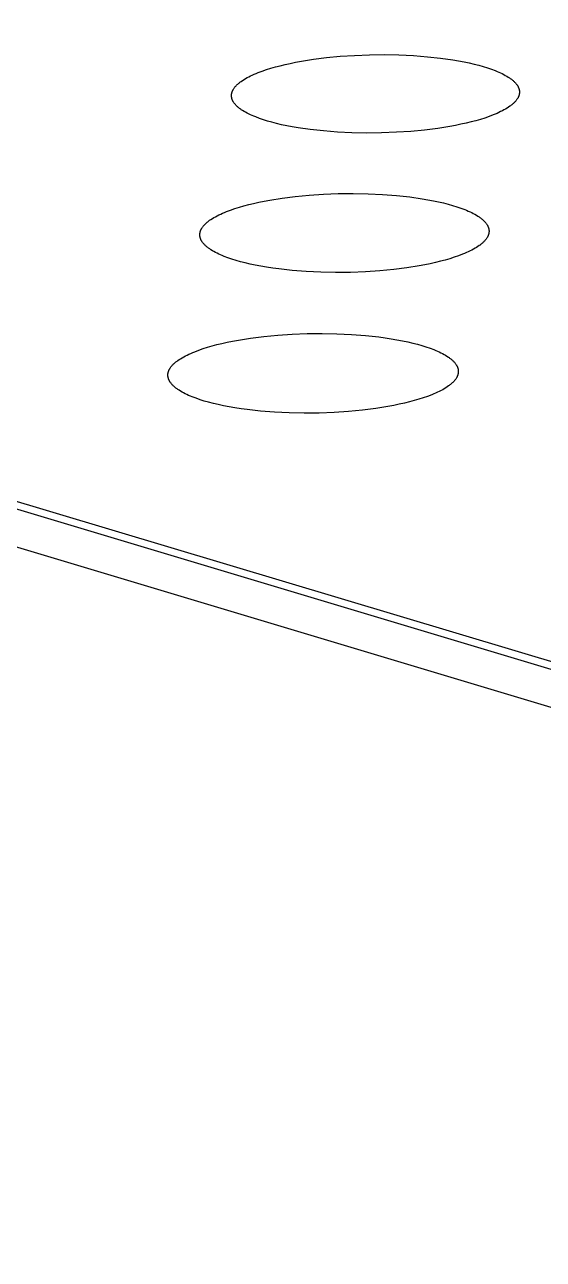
# Model space of a CAD drawing. Header units: millimetres. Extents: x -987 to 2591, y -102 to 2398.
# Drawn here: x -61.54 to -50.74, y 708.57 to 734.27 of the extents above; entities that cross this region are included whole.
import ezdxf

# ---------------------------------------------------------------- set-up
doc = ezdxf.new("R2010")
doc.units = ezdxf.units.MM
doc.header["$MEASUREMENT"] = 0
doc.layers.add('Utwórz2D linie widoczne', color=7, linetype='Continuous', true_color=0x000000)

msp = doc.modelspace()

# ---------------------------------------------------------------- linework, layer by layer
at = {"layer": 'Utwórz2D linie widoczne'}
for p, q in [((-191.254, 762.258), (-11.206, 708.249)), ((-188.303, 762.12), (-11.561, 709.164)), ((-11.03, 709.166), (-188.25, 762.254)), ((-56.012, 733.467), (-55.899, 733.49)), ((-55.899, 733.49), (-55.78, 733.512)), ((-55.78, 733.512), (-55.528, 733.552)), ((-55.528, 733.552), (-55.257, 733.586)), ((-55.257, 733.586), (-54.97, 733.613)), ((-54.97, 733.613), (-54.671, 733.633)), ((-54.671, 733.633), (-54.365, 733.645)), ((-54.365, 733.645), (-54.055, 733.648)), ((-54.055, 733.648), (-53.748, 733.642)), ((-53.748, 733.642), (-53.447, 733.628)), ((-53.447, 733.628), (-53.157, 733.605)), ((-53.157, 733.605), (-52.883, 733.576)), ((-52.883, 733.576), (-52.628, 733.539)), ((-52.628, 733.539), (-52.508, 733.519)), ((-52.508, 733.519), (-52.394, 733.497)), ((-52.394, 733.497), (-52.285, 733.474)), ((-56.801, 733.222), (-56.763, 733.24)), ((-56.763, 733.24), (-56.723, 733.257)), ((-56.723, 733.257), (-56.682, 733.273)), ((-56.682, 733.273), (-56.597, 733.305)), ((-56.597, 733.305), (-56.508, 733.336)), ((-56.508, 733.336), (-56.415, 733.365)), ((-56.415, 733.365), (-56.32, 733.392)), ((-56.32, 733.392), (-56.222, 733.418)), ((-56.222, 733.418), (-56.12, 733.443)), ((-56.12, 733.443), (-56.012, 733.467)), ((-52.285, 733.474), (-52.183, 733.45)), ((-52.183, 733.45), (-52.086, 733.426)), ((-52.086, 733.426), (-51.995, 733.4)), ((-51.995, 733.4), (-51.909, 733.374)), ((-51.909, 733.374), (-51.825, 733.345)), ((-51.825, 733.345), (-51.746, 733.316)), ((-51.746, 733.316), (-51.708, 733.3)), ((-51.708, 733.3), (-51.671, 733.284)), ((-51.671, 733.284), (-51.635, 733.268)), ((-51.635, 733.268), (-51.6, 733.252)), ((-51.6, 733.252), (-51.567, 733.235)), ((-51.567, 733.235), (-51.535, 733.217)), ((-57.172, 732.961), (-57.164, 732.972)), ((-57.164, 732.972), (-57.155, 732.982)), ((-57.155, 732.982), (-57.146, 732.992)), ((-57.146, 732.992), (-57.137, 733.002)), ((-57.137, 733.002), (-57.127, 733.013)), ((-57.127, 733.013), (-57.116, 733.023)), ((-57.116, 733.023), (-57.105, 733.033)), ((-57.105, 733.033), (-57.094, 733.043)), ((-57.094, 733.043), (-57.082, 733.053)), ((-57.082, 733.053), (-57.07, 733.063)), ((-57.07, 733.063), (-57.058, 733.073)), ((-57.058, 733.073), (-57.044, 733.083)), ((-57.044, 733.083), (-57.031, 733.092)), ((-57.031, 733.092), (-57.003, 733.112)), ((-57.003, 733.112), (-56.973, 733.131)), ((-56.973, 733.131), (-56.942, 733.15)), ((-56.942, 733.15), (-56.909, 733.169)), ((-56.909, 733.169), (-56.874, 733.187)), ((-56.874, 733.187), (-56.838, 733.205)), ((-56.838, 733.205), (-56.801, 733.222)), ((-51.535, 733.217), (-51.504, 733.2)), ((-51.504, 733.2), (-51.475, 733.182)), ((-51.475, 733.182), (-51.447, 733.164)), ((-51.447, 733.164), (-51.434, 733.154)), ((-51.434, 733.154), (-51.421, 733.145)), ((-51.421, 733.145), (-51.408, 733.136)), ((-51.408, 733.136), (-51.396, 733.126)), ((-51.396, 733.126), (-51.384, 733.117)), ((-51.384, 733.117), (-51.373, 733.107)), ((-51.373, 733.107), (-51.362, 733.097)), ((-51.362, 733.097), (-51.352, 733.088)), ((-51.352, 733.088), (-51.342, 733.078)), ((-51.342, 733.078), (-51.332, 733.068)), ((-51.332, 733.068), (-51.323, 733.058)), ((-51.323, 733.058), (-51.315, 733.048)), ((-51.315, 733.048), (-51.306, 733.038)), ((-51.306, 733.038), (-51.299, 733.028)), ((-51.299, 733.028), (-51.291, 733.018)), ((-51.291, 733.018), (-51.285, 733.008)), ((-51.285, 733.008), (-51.281, 733.003)), ((-51.281, 733.003), (-51.278, 732.998)), ((-51.278, 732.998), (-51.275, 732.993)), ((-51.275, 732.993), (-51.273, 732.988)), ((-51.273, 732.988), (-51.27, 732.982)), ((-51.27, 732.982), (-51.267, 732.977)), ((-51.267, 732.977), (-51.265, 732.972)), ((-51.265, 732.972), (-51.262, 732.967)), ((-51.262, 732.967), (-51.26, 732.962)), ((-57.234, 732.809), (-57.233, 732.814)), ((-57.234, 732.804), (-57.234, 732.809)), ((-57.234, 732.798), (-57.234, 732.804)), ((-57.234, 732.793), (-57.234, 732.798)), ((-57.234, 732.788), (-57.234, 732.793)), ((-57.234, 732.782), (-57.234, 732.788)), ((-57.233, 732.777), (-57.234, 732.782)), ((-57.233, 732.819), (-57.232, 732.825)), ((-57.233, 732.814), (-57.233, 732.819)), ((-57.233, 732.772), (-57.233, 732.777)), ((-57.232, 732.767), (-57.233, 732.772)), ((-57.232, 732.825), (-57.231, 732.83)), ((-57.231, 732.761), (-57.232, 732.767)), ((-57.231, 732.83), (-57.23, 732.835)), ((-57.23, 732.756), (-57.231, 732.761)), ((-57.23, 732.835), (-57.229, 732.84)), ((-57.23, 732.751), (-57.23, 732.756)), ((-57.228, 732.746), (-57.23, 732.751)), ((-57.229, 732.84), (-57.228, 732.846)), ((-57.228, 732.846), (-57.227, 732.851)), ((-57.227, 732.741), (-57.228, 732.746)), ((-57.227, 732.851), (-57.226, 732.856)), ((-57.226, 732.735), (-57.227, 732.741)), ((-57.226, 732.856), (-57.224, 732.862)), ((-57.224, 732.73), (-57.226, 732.735)), ((-57.224, 732.862), (-57.222, 732.867)), ((-57.223, 732.725), (-57.224, 732.73)), ((-57.221, 732.72), (-57.223, 732.725)), ((-57.222, 732.867), (-57.221, 732.872)), ((-57.221, 732.872), (-57.219, 732.877)), ((-57.219, 732.714), (-57.221, 732.72)), ((-57.219, 732.877), (-57.217, 732.883)), ((-57.217, 732.709), (-57.219, 732.714)), ((-57.217, 732.883), (-57.215, 732.888)), ((-57.215, 732.704), (-57.217, 732.709)), ((-57.215, 732.888), (-57.212, 732.893)), ((-57.212, 732.893), (-57.21, 732.898)), ((-57.21, 732.898), (-57.207, 732.904)), ((-57.207, 732.904), (-57.205, 732.909)), ((-57.205, 732.909), (-57.202, 732.914)), ((-57.202, 732.914), (-57.199, 732.919)), ((-57.199, 732.919), (-57.196, 732.925)), ((-57.196, 732.925), (-57.193, 732.93)), ((-57.193, 732.93), (-57.186, 732.94)), ((-57.186, 732.94), (-57.179, 732.951)), ((-57.179, 732.951), (-57.172, 732.961)), ((-51.294, 732.715), (-51.301, 732.705)), ((-51.287, 732.726), (-51.294, 732.715)), ((-51.28, 732.736), (-51.287, 732.726)), ((-51.277, 732.741), (-51.28, 732.736)), ((-51.274, 732.746), (-51.277, 732.741)), ((-51.271, 732.752), (-51.274, 732.746)), ((-51.268, 732.757), (-51.271, 732.752)), ((-51.266, 732.762), (-51.268, 732.757)), ((-51.263, 732.767), (-51.266, 732.762)), ((-51.261, 732.773), (-51.263, 732.767)), ((-51.259, 732.778), (-51.261, 732.773)), ((-51.26, 732.962), (-51.258, 732.957)), ((-51.257, 732.783), (-51.259, 732.778)), ((-51.258, 732.957), (-51.256, 732.951)), ((-51.255, 732.789), (-51.257, 732.783)), ((-51.256, 732.951), (-51.254, 732.946)), ((-51.253, 732.794), (-51.255, 732.789)), ((-51.254, 732.946), (-51.252, 732.941)), ((-51.251, 732.799), (-51.253, 732.794)), ((-51.252, 732.941), (-51.251, 732.936)), ((-51.251, 732.936), (-51.249, 732.931)), ((-51.25, 732.804), (-51.251, 732.799)), ((-51.248, 732.81), (-51.25, 732.804)), ((-51.249, 732.931), (-51.248, 732.925)), ((-51.248, 732.925), (-51.246, 732.92)), ((-51.247, 732.815), (-51.248, 732.81)), ((-51.246, 732.82), (-51.247, 732.815)), ((-51.246, 732.92), (-51.245, 732.915)), ((-51.245, 732.825), (-51.246, 732.82)), ((-51.245, 732.915), (-51.244, 732.91)), ((-51.244, 732.831), (-51.245, 732.825)), ((-51.244, 732.91), (-51.243, 732.904)), ((-51.243, 732.836), (-51.244, 732.831)), ((-51.243, 732.904), (-51.242, 732.899)), ((-51.242, 732.841), (-51.243, 732.836)), ((-51.242, 732.899), (-51.242, 732.894)), ((-51.242, 732.894), (-51.241, 732.889)), ((-51.241, 732.847), (-51.242, 732.841)), ((-51.241, 732.889), (-51.241, 732.883)), ((-51.241, 732.883), (-51.241, 732.878)), ((-51.241, 732.878), (-51.24, 732.873)), ((-51.24, 732.862), (-51.241, 732.857)), ((-51.241, 732.857), (-51.241, 732.852)), ((-51.241, 732.852), (-51.241, 732.847)), ((-51.24, 732.873), (-51.24, 732.868)), ((-51.24, 732.868), (-51.24, 732.862)), ((-57.213, 732.699), (-57.215, 732.704)), ((-57.21, 732.694), (-57.213, 732.699)), ((-57.208, 732.689), (-57.21, 732.694)), ((-57.205, 732.683), (-57.208, 732.689)), ((-57.203, 732.678), (-57.205, 732.683)), ((-57.2, 732.673), (-57.203, 732.678)), ((-57.197, 732.668), (-57.2, 732.673)), ((-57.194, 732.663), (-57.197, 732.668)), ((-57.191, 732.658), (-57.194, 732.663)), ((-57.184, 732.648), (-57.191, 732.658)), ((-57.177, 732.638), (-57.184, 732.648)), ((-57.169, 732.628), (-57.177, 732.638)), ((-57.161, 732.618), (-57.169, 732.628)), ((-57.153, 732.608), (-57.161, 732.618)), ((-57.144, 732.598), (-57.153, 732.608)), ((-57.134, 732.588), (-57.144, 732.598)), ((-57.124, 732.578), (-57.134, 732.588)), ((-57.114, 732.568), (-57.124, 732.578)), ((-57.103, 732.559), (-57.114, 732.568)), ((-57.092, 732.549), (-57.103, 732.559)), ((-57.08, 732.539), (-57.092, 732.549)), ((-57.068, 732.53), (-57.08, 732.539)), ((-57.056, 732.521), (-57.068, 732.53)), ((-57.043, 732.511), (-57.056, 732.521)), ((-57.03, 732.502), (-57.043, 732.511)), ((-57.002, 732.484), (-57.03, 732.502)), ((-56.973, 732.466), (-57.002, 732.484)), ((-56.942, 732.448), (-56.973, 732.466)), ((-51.633, 732.461), (-51.67, 732.443)), ((-51.597, 732.479), (-51.633, 732.461)), ((-51.563, 732.497), (-51.597, 732.479)), ((-51.53, 732.516), (-51.563, 732.497)), ((-51.499, 732.535), (-51.53, 732.516)), ((-51.469, 732.554), (-51.499, 732.535)), ((-51.441, 732.573), (-51.469, 732.554)), ((-51.427, 732.583), (-51.441, 732.573)), ((-51.414, 732.593), (-51.427, 732.583)), ((-51.402, 732.603), (-51.414, 732.593)), ((-51.39, 732.613), (-51.402, 732.603)), ((-51.378, 732.623), (-51.39, 732.613)), ((-51.367, 732.633), (-51.378, 732.623)), ((-51.356, 732.643), (-51.367, 732.633)), ((-51.346, 732.653), (-51.356, 732.643)), ((-51.336, 732.663), (-51.346, 732.653)), ((-51.326, 732.674), (-51.336, 732.663)), ((-51.318, 732.684), (-51.326, 732.674)), ((-51.309, 732.694), (-51.318, 732.684)), ((-51.301, 732.705), (-51.309, 732.694)), ((-56.91, 732.431), (-56.942, 732.448)), ((-56.877, 732.414), (-56.91, 732.431)), ((-56.842, 732.397), (-56.877, 732.414)), ((-56.807, 732.381), (-56.842, 732.397)), ((-56.77, 732.365), (-56.807, 732.381)), ((-56.731, 732.35), (-56.77, 732.365)), ((-56.652, 732.32), (-56.731, 732.35)), ((-56.569, 732.292), (-56.652, 732.32)), ((-56.483, 732.265), (-56.569, 732.292)), ((-56.392, 732.239), (-56.483, 732.265)), ((-56.295, 732.214), (-56.392, 732.239)), ((-56.192, 732.19), (-56.295, 732.214)), ((-52.459, 732.198), (-52.572, 732.175)), ((-52.351, 732.222), (-52.459, 732.198)), ((-52.249, 732.247), (-52.351, 732.222)), ((-52.151, 732.273), (-52.249, 732.247)), ((-52.055, 732.3), (-52.151, 732.273)), ((-51.963, 732.329), (-52.055, 732.3)), ((-51.874, 732.36), (-51.963, 732.329)), ((-51.789, 732.392), (-51.874, 732.36)), ((-51.748, 732.409), (-51.789, 732.392)), ((-51.708, 732.426), (-51.748, 732.409)), ((-51.67, 732.443), (-51.708, 732.426)), ((-56.084, 732.167), (-56.192, 732.19)), ((-55.969, 732.146), (-56.084, 732.167)), ((-55.849, 732.125), (-55.969, 732.146)), ((-55.594, 732.089), (-55.849, 732.125)), ((-55.319, 732.059), (-55.594, 732.089)), ((-55.029, 732.036), (-55.319, 732.059)), ((-54.728, 732.022), (-55.029, 732.036)), ((-54.419, 732.016), (-54.728, 732.022)), ((-54.109, 732.019), (-54.419, 732.016)), ((-53.802, 732.031), (-54.109, 732.019)), ((-53.502, 732.051), (-53.802, 732.031)), ((-53.215, 732.078), (-53.502, 732.051)), ((-52.943, 732.113), (-53.215, 732.078)), ((-52.69, 732.153), (-52.943, 732.113)), ((-52.572, 732.175), (-52.69, 732.153)), ((-56.433, 730.621), (-56.179, 730.662)), ((-56.179, 730.662), (-55.907, 730.696)), ((-55.907, 730.696), (-55.619, 730.724)), ((-55.619, 730.724), (-55.319, 730.744)), ((-55.319, 730.744), (-55.011, 730.755)), ((-55.011, 730.755), (-54.7, 730.759)), ((-54.7, 730.759), (-54.391, 730.753)), ((-54.391, 730.753), (-54.089, 730.738)), ((-54.089, 730.738), (-53.798, 730.716)), ((-53.798, 730.716), (-53.523, 730.686)), ((-53.523, 730.686), (-53.267, 730.649)), ((-57.338, 730.381), (-57.253, 730.413)), ((-57.253, 730.413), (-57.163, 730.444)), ((-57.163, 730.444), (-57.07, 730.473)), ((-57.07, 730.473), (-56.974, 730.501)), ((-56.974, 730.501), (-56.876, 730.527)), ((-56.876, 730.527), (-56.773, 730.552)), ((-56.773, 730.552), (-56.665, 730.576)), ((-56.665, 730.576), (-56.552, 730.599)), ((-56.552, 730.599), (-56.433, 730.621)), ((-53.267, 730.649), (-53.146, 730.629)), ((-53.146, 730.629), (-53.032, 730.607)), ((-53.032, 730.607), (-52.923, 730.584)), ((-52.923, 730.584), (-52.82, 730.56)), ((-52.82, 730.56), (-52.722, 730.535)), ((-52.722, 730.535), (-52.631, 730.509)), ((-52.631, 730.509), (-52.545, 730.482)), ((-52.545, 730.482), (-52.461, 730.454)), ((-52.461, 730.454), (-52.381, 730.424)), ((-52.381, 730.424), (-52.343, 730.408)), ((-52.343, 730.408), (-52.306, 730.392)), ((-57.775, 730.128), (-57.764, 730.138)), ((-57.764, 730.138), (-57.752, 730.149)), ((-57.752, 730.149), (-57.741, 730.159)), ((-57.741, 730.159), (-57.728, 730.169)), ((-57.728, 730.169), (-57.716, 730.179)), ((-57.716, 730.179), (-57.703, 730.189)), ((-57.703, 730.189), (-57.689, 730.199)), ((-57.689, 730.199), (-57.661, 730.218)), ((-57.661, 730.218), (-57.631, 730.238)), ((-57.631, 730.238), (-57.599, 730.257)), ((-57.599, 730.257), (-57.566, 730.275)), ((-57.566, 730.275), (-57.531, 730.294)), ((-57.531, 730.294), (-57.495, 730.312)), ((-57.495, 730.312), (-57.458, 730.33)), ((-57.458, 730.33), (-57.419, 730.347)), ((-57.419, 730.347), (-57.379, 730.364)), ((-57.379, 730.364), (-57.338, 730.381)), ((-52.306, 730.392), (-52.27, 730.376)), ((-52.27, 730.376), (-52.235, 730.359)), ((-52.235, 730.359), (-52.201, 730.342)), ((-52.201, 730.342), (-52.169, 730.325)), ((-52.169, 730.325), (-52.138, 730.307)), ((-52.138, 730.307), (-52.109, 730.289)), ((-52.109, 730.289), (-52.081, 730.27)), ((-52.081, 730.27), (-52.068, 730.261)), ((-52.068, 730.261), (-52.055, 730.252)), ((-52.055, 730.252), (-52.042, 730.242)), ((-52.042, 730.242), (-52.03, 730.233)), ((-52.03, 730.233), (-52.018, 730.223)), ((-52.018, 730.223), (-52.007, 730.213)), ((-52.007, 730.213), (-51.996, 730.204)), ((-51.996, 730.204), (-51.986, 730.194)), ((-51.986, 730.194), (-51.976, 730.184)), ((-51.976, 730.184), (-51.966, 730.174)), ((-51.966, 730.174), (-51.957, 730.164)), ((-51.957, 730.164), (-51.948, 730.154)), ((-51.948, 730.154), (-51.94, 730.144)), ((-51.94, 730.144), (-51.932, 730.134)), ((-57.893, 729.913), (-57.892, 729.918)), ((-57.893, 729.907), (-57.893, 729.913)), ((-57.893, 729.902), (-57.893, 729.907)), ((-57.893, 729.897), (-57.893, 729.902)), ((-57.893, 729.891), (-57.893, 729.897)), ((-57.893, 729.886), (-57.893, 729.891)), ((-57.892, 729.881), (-57.893, 729.886)), ((-57.892, 729.923), (-57.891, 729.928)), ((-57.892, 729.918), (-57.892, 729.923)), ((-57.891, 729.928), (-57.89, 729.934)), ((-57.89, 729.934), (-57.889, 729.939)), ((-57.889, 729.939), (-57.888, 729.944)), ((-57.888, 729.944), (-57.887, 729.95)), ((-57.887, 729.95), (-57.886, 729.955)), ((-57.886, 729.955), (-57.885, 729.96)), ((-57.885, 729.96), (-57.883, 729.966)), ((-57.883, 729.966), (-57.881, 729.971)), ((-57.881, 729.971), (-57.88, 729.976)), ((-57.88, 729.976), (-57.878, 729.982)), ((-57.878, 729.982), (-57.876, 729.987)), ((-57.876, 729.987), (-57.874, 729.992)), ((-57.874, 729.992), (-57.871, 729.998)), ((-57.871, 729.998), (-57.869, 730.003)), ((-57.869, 730.003), (-57.866, 730.008)), ((-57.866, 730.008), (-57.864, 730.014)), ((-57.864, 730.014), (-57.861, 730.019)), ((-57.861, 730.019), (-57.858, 730.024)), ((-57.858, 730.024), (-57.855, 730.029)), ((-57.855, 730.029), (-57.852, 730.035)), ((-57.852, 730.035), (-57.845, 730.045)), ((-57.845, 730.045), (-57.838, 730.056)), ((-57.838, 730.056), (-57.83, 730.066)), ((-57.83, 730.066), (-57.822, 730.077)), ((-57.822, 730.077), (-57.814, 730.087)), ((-57.814, 730.087), (-57.805, 730.097)), ((-57.805, 730.097), (-57.795, 730.108)), ((-57.795, 730.108), (-57.785, 730.118)), ((-57.785, 730.118), (-57.775, 730.128)), ((-51.932, 730.134), (-51.925, 730.124)), ((-51.925, 730.124), (-51.918, 730.113)), ((-51.918, 730.113), (-51.915, 730.108)), ((-51.915, 730.108), (-51.912, 730.103)), ((-51.912, 730.103), (-51.909, 730.098)), ((-51.909, 730.098), (-51.906, 730.093)), ((-51.906, 730.093), (-51.903, 730.088)), ((-51.903, 730.088), (-51.901, 730.082)), ((-51.901, 730.082), (-51.898, 730.077)), ((-51.898, 730.077), (-51.896, 730.072)), ((-51.896, 730.072), (-51.894, 730.067)), ((-51.894, 730.067), (-51.891, 730.062)), ((-51.891, 729.887), (-51.893, 729.881)), ((-51.891, 730.062), (-51.889, 730.056)), ((-51.889, 729.892), (-51.891, 729.887)), ((-51.889, 730.056), (-51.888, 730.051)), ((-51.887, 729.897), (-51.889, 729.892)), ((-51.888, 730.051), (-51.886, 730.046)), ((-51.885, 729.903), (-51.887, 729.897)), ((-51.886, 730.046), (-51.884, 730.041)), ((-51.883, 729.908), (-51.885, 729.903)), ((-51.884, 730.041), (-51.883, 730.035)), ((-51.883, 730.035), (-51.881, 730.03)), ((-51.882, 729.913), (-51.883, 729.908)), ((-51.881, 729.919), (-51.882, 729.913)), ((-51.881, 730.03), (-51.88, 730.025)), ((-51.879, 729.924), (-51.881, 729.919)), ((-51.88, 730.025), (-51.879, 730.02)), ((-51.879, 730.02), (-51.878, 730.014)), ((-51.878, 729.929), (-51.879, 729.924)), ((-51.878, 730.014), (-51.877, 730.009)), ((-51.877, 729.935), (-51.878, 729.929)), ((-51.877, 730.009), (-51.876, 730.004)), ((-51.876, 729.94), (-51.877, 729.935)), ((-51.876, 730.004), (-51.875, 729.998)), ((-51.875, 729.951), (-51.876, 729.945)), ((-51.876, 729.945), (-51.876, 729.94)), ((-51.875, 729.998), (-51.875, 729.993)), ((-51.875, 729.993), (-51.874, 729.988)), ((-51.874, 729.961), (-51.875, 729.956)), ((-51.875, 729.956), (-51.875, 729.951)), ((-51.874, 729.988), (-51.874, 729.982)), ((-51.874, 729.982), (-51.874, 729.977)), ((-51.874, 729.977), (-51.874, 729.972)), ((-51.874, 729.972), (-51.874, 729.967)), ((-51.874, 729.967), (-51.874, 729.961)), ((-57.892, 729.875), (-57.892, 729.881)), ((-57.891, 729.87), (-57.892, 729.875)), ((-57.891, 729.865), (-57.891, 729.87)), ((-57.89, 729.859), (-57.891, 729.865)), ((-57.889, 729.854), (-57.89, 729.859)), ((-57.888, 729.849), (-57.889, 729.854)), ((-57.886, 729.844), (-57.888, 729.849)), ((-57.885, 729.838), (-57.886, 729.844)), ((-57.883, 729.833), (-57.885, 729.838)), ((-57.882, 729.828), (-57.883, 729.833)), ((-57.88, 729.823), (-57.882, 729.828)), ((-57.878, 729.817), (-57.88, 729.823)), ((-57.876, 729.812), (-57.878, 729.817)), ((-57.874, 729.807), (-57.876, 729.812)), ((-57.872, 729.802), (-57.874, 729.807)), ((-57.87, 729.796), (-57.872, 729.802)), ((-57.867, 729.791), (-57.87, 729.796)), ((-57.865, 729.786), (-57.867, 729.791)), ((-57.862, 729.781), (-57.865, 729.786)), ((-57.859, 729.776), (-57.862, 729.781)), ((-57.856, 729.771), (-57.859, 729.776)), ((-57.853, 729.765), (-57.856, 729.771)), ((-57.85, 729.76), (-57.853, 729.765)), ((-57.843, 729.75), (-57.85, 729.76)), ((-57.836, 729.74), (-57.843, 729.75)), ((-57.828, 729.73), (-57.836, 729.74)), ((-57.82, 729.72), (-57.828, 729.73)), ((-57.812, 729.71), (-57.82, 729.72)), ((-57.802, 729.7), (-57.812, 729.71)), ((-57.793, 729.69), (-57.802, 729.7)), ((-57.783, 729.68), (-57.793, 729.69)), ((-57.773, 729.67), (-57.783, 729.68)), ((-57.762, 729.66), (-57.773, 729.67)), ((-57.751, 729.651), (-57.762, 729.66)), ((-57.739, 729.641), (-57.751, 729.651)), ((-57.727, 729.631), (-57.739, 729.641)), ((-57.714, 729.622), (-57.727, 729.631)), ((-52.134, 729.636), (-52.165, 729.617)), ((-52.104, 729.655), (-52.134, 729.636)), ((-52.076, 729.675), (-52.104, 729.655)), ((-52.062, 729.685), (-52.076, 729.675)), ((-52.049, 729.695), (-52.062, 729.685)), ((-52.036, 729.705), (-52.049, 729.695)), ((-52.024, 729.715), (-52.036, 729.705)), ((-52.012, 729.725), (-52.024, 729.715)), ((-52.001, 729.735), (-52.012, 729.725)), ((-51.99, 729.745), (-52.001, 729.735)), ((-51.98, 729.756), (-51.99, 729.745)), ((-51.97, 729.766), (-51.98, 729.756)), ((-51.961, 729.776), (-51.97, 729.766)), ((-51.952, 729.787), (-51.961, 729.776)), ((-51.943, 729.797), (-51.952, 729.787)), ((-51.935, 729.808), (-51.943, 729.797)), ((-51.928, 729.818), (-51.935, 729.808)), ((-51.921, 729.829), (-51.928, 729.818)), ((-51.914, 729.839), (-51.921, 729.829)), ((-51.911, 729.844), (-51.914, 729.839)), ((-51.908, 729.85), (-51.911, 729.844)), ((-51.905, 729.855), (-51.908, 729.85)), ((-51.902, 729.86), (-51.905, 729.855)), ((-51.9, 729.865), (-51.902, 729.86)), ((-51.897, 729.871), (-51.9, 729.865)), ((-51.895, 729.876), (-51.897, 729.871)), ((-51.893, 729.881), (-51.895, 729.876)), ((-57.702, 729.612), (-57.714, 729.622)), ((-57.688, 729.603), (-57.702, 729.612)), ((-57.661, 729.585), (-57.688, 729.603)), ((-57.631, 729.567), (-57.661, 729.585)), ((-57.601, 729.549), (-57.631, 729.567)), ((-57.568, 729.531), (-57.601, 729.549)), ((-57.535, 729.514), (-57.568, 729.531)), ((-57.5, 729.497), (-57.535, 729.514)), ((-57.464, 729.481), (-57.5, 729.497)), ((-57.427, 729.465), (-57.464, 729.481)), ((-57.389, 729.449), (-57.427, 729.465)), ((-57.309, 729.419), (-57.389, 729.449)), ((-57.226, 729.391), (-57.309, 729.419)), ((-57.139, 729.364), (-57.226, 729.391)), ((-52.789, 729.372), (-52.887, 729.346)), ((-52.693, 729.399), (-52.789, 729.372)), ((-52.6, 729.429), (-52.693, 729.399)), ((-52.511, 729.46), (-52.6, 729.429)), ((-52.425, 729.492), (-52.511, 729.46)), ((-52.384, 729.509), (-52.425, 729.492)), ((-52.344, 729.526), (-52.384, 729.509)), ((-52.306, 729.544), (-52.344, 729.526)), ((-52.268, 729.561), (-52.306, 729.544)), ((-52.233, 729.58), (-52.268, 729.561)), ((-52.198, 729.598), (-52.233, 729.58)), ((-52.165, 729.617), (-52.198, 729.598)), ((-57.048, 729.338), (-57.139, 729.364)), ((-56.951, 729.313), (-57.048, 729.338)), ((-56.848, 729.289), (-56.951, 729.313)), ((-56.739, 729.266), (-56.848, 729.289)), ((-56.624, 729.244), (-56.739, 729.266)), ((-56.503, 729.223), (-56.624, 729.244)), ((-56.377, 729.204), (-56.503, 729.223)), ((-56.246, 729.186), (-56.377, 729.204)), ((-55.971, 729.156), (-56.246, 729.186)), ((-55.68, 729.133), (-55.971, 729.156)), ((-55.377, 729.119), (-55.68, 729.133)), ((-55.067, 729.113), (-55.377, 729.119)), ((-54.756, 729.116), (-55.067, 729.113)), ((-54.447, 729.128), (-54.756, 729.116)), ((-54.146, 729.148), (-54.447, 729.128)), ((-53.858, 729.176), (-54.146, 729.148)), ((-53.585, 729.211), (-53.858, 729.176)), ((-53.331, 729.251), (-53.585, 729.211)), ((-53.212, 729.273), (-53.331, 729.251)), ((-53.098, 729.296), (-53.212, 729.273)), ((-52.99, 729.321), (-53.098, 729.296)), ((-52.887, 729.346), (-52.99, 729.321)), ((-56.273, 727.81), (-55.972, 727.83)), ((-55.972, 727.83), (-55.662, 727.842)), ((-55.662, 727.842), (-55.35, 727.845)), ((-55.35, 727.845), (-55.04, 727.839)), ((-55.04, 727.839), (-54.737, 727.824)), ((-57.731, 727.557), (-57.635, 727.585)), ((-57.635, 727.585), (-57.536, 727.611)), ((-57.536, 727.611), (-57.433, 727.637)), ((-57.433, 727.637), (-57.324, 727.661)), ((-57.324, 727.661), (-57.21, 727.684)), ((-57.21, 727.684), (-57.091, 727.706)), ((-57.091, 727.706), (-56.836, 727.747)), ((-56.836, 727.747), (-56.562, 727.782)), ((-56.562, 727.782), (-56.273, 727.81)), ((-54.737, 727.824), (-54.445, 727.802)), ((-54.445, 727.802), (-54.169, 727.771)), ((-54.169, 727.771), (-54.037, 727.754)), ((-54.037, 727.754), (-53.911, 727.734)), ((-53.911, 727.734), (-53.79, 727.714)), ((-53.79, 727.714), (-53.675, 727.692)), ((-53.675, 727.692), (-53.566, 727.668)), ((-53.566, 727.668), (-53.462, 727.644)), ((-53.462, 727.644), (-53.365, 727.619)), ((-53.365, 727.619), (-53.273, 727.593)), ((-53.273, 727.593), (-53.186, 727.566)), ((-58.324, 727.3), (-58.294, 727.319)), ((-58.294, 727.319), (-58.262, 727.338)), ((-58.262, 727.338), (-58.229, 727.357)), ((-58.229, 727.357), (-58.194, 727.376)), ((-58.194, 727.376), (-58.158, 727.394)), ((-58.158, 727.394), (-58.121, 727.412)), ((-58.121, 727.412), (-58.082, 727.43)), ((-58.082, 727.43), (-58.042, 727.447)), ((-58.042, 727.447), (-58, 727.464)), ((-58, 727.464), (-57.914, 727.497)), ((-57.914, 727.497), (-57.825, 727.528)), ((-57.825, 727.528), (-57.731, 727.557)), ((-53.186, 727.566), (-53.102, 727.537)), ((-53.102, 727.537), (-53.022, 727.507)), ((-53.022, 727.507), (-52.984, 727.491)), ((-52.984, 727.491), (-52.946, 727.475)), ((-52.946, 727.475), (-52.91, 727.459)), ((-52.91, 727.459), (-52.875, 727.442)), ((-52.875, 727.442), (-52.841, 727.425)), ((-52.841, 727.425), (-52.809, 727.407)), ((-52.809, 727.407), (-52.778, 727.389)), ((-52.778, 727.389), (-52.749, 727.371)), ((-52.749, 727.371), (-52.721, 727.352)), ((-52.721, 727.352), (-52.707, 727.343)), ((-52.707, 727.343), (-52.694, 727.333)), ((-52.694, 727.333), (-52.682, 727.324)), ((-52.682, 727.324), (-52.67, 727.314)), ((-52.67, 727.314), (-52.658, 727.305)), ((-58.546, 727.051), (-58.544, 727.056)), ((-58.544, 727.056), (-58.542, 727.061)), ((-58.542, 727.061), (-58.54, 727.067)), ((-58.54, 727.067), (-58.538, 727.072)), ((-58.538, 727.072), (-58.536, 727.077)), ((-58.536, 727.077), (-58.533, 727.083)), ((-58.533, 727.083), (-58.531, 727.088)), ((-58.531, 727.088), (-58.528, 727.093)), ((-58.528, 727.093), (-58.525, 727.099)), ((-58.525, 727.099), (-58.523, 727.104)), ((-58.523, 727.104), (-58.52, 727.109)), ((-58.52, 727.109), (-58.516, 727.115)), ((-58.516, 727.115), (-58.51, 727.125)), ((-58.51, 727.125), (-58.502, 727.136)), ((-58.502, 727.136), (-58.495, 727.146)), ((-58.495, 727.146), (-58.487, 727.157)), ((-58.487, 727.157), (-58.478, 727.167)), ((-58.478, 727.167), (-58.469, 727.178)), ((-58.469, 727.178), (-58.459, 727.188)), ((-58.459, 727.188), (-58.449, 727.199)), ((-58.449, 727.199), (-58.439, 727.209)), ((-58.439, 727.209), (-58.428, 727.219)), ((-58.428, 727.219), (-58.416, 727.23)), ((-58.416, 727.23), (-58.405, 727.24)), ((-58.405, 727.24), (-58.392, 727.25)), ((-58.392, 727.25), (-58.379, 727.26)), ((-58.379, 727.26), (-58.366, 727.27)), ((-58.366, 727.27), (-58.353, 727.28)), ((-58.353, 727.28), (-58.324, 727.3)), ((-52.658, 727.305), (-52.646, 727.295)), ((-52.646, 727.295), (-52.636, 727.285)), ((-52.636, 727.285), (-52.625, 727.275)), ((-52.625, 727.275), (-52.615, 727.265)), ((-52.615, 727.265), (-52.605, 727.255)), ((-52.605, 727.255), (-52.596, 727.245)), ((-52.596, 727.245), (-52.588, 727.235)), ((-52.588, 727.235), (-52.579, 727.225)), ((-52.579, 727.225), (-52.572, 727.215)), ((-52.572, 727.215), (-52.564, 727.204)), ((-52.564, 727.204), (-52.557, 727.194)), ((-52.557, 727.194), (-52.554, 727.189)), ((-52.554, 727.189), (-52.551, 727.184)), ((-52.551, 727.184), (-52.548, 727.178)), ((-52.548, 727.178), (-52.545, 727.173)), ((-52.545, 727.173), (-52.542, 727.168)), ((-52.542, 727.168), (-52.54, 727.163)), ((-52.54, 727.163), (-52.537, 727.158)), ((-52.537, 727.158), (-52.535, 727.152)), ((-52.535, 727.152), (-52.533, 727.147)), ((-52.533, 727.147), (-52.53, 727.142)), ((-52.53, 727.142), (-52.528, 727.137)), ((-52.528, 727.137), (-52.527, 727.131)), ((-52.527, 727.131), (-52.525, 727.126)), ((-52.525, 727.126), (-52.523, 727.121)), ((-52.523, 727.121), (-52.522, 727.115)), ((-52.522, 727.115), (-52.52, 727.11)), ((-52.52, 727.11), (-52.519, 727.105)), ((-52.519, 727.105), (-52.518, 727.099)), ((-52.518, 727.099), (-52.517, 727.094)), ((-52.517, 727.094), (-52.516, 727.089)), ((-52.516, 727.089), (-52.515, 727.083)), ((-52.515, 727.083), (-52.514, 727.078)), ((-52.514, 727.078), (-52.514, 727.073)), ((-52.514, 727.073), (-52.513, 727.067)), ((-52.513, 727.067), (-52.513, 727.062)), ((-52.513, 727.062), (-52.513, 727.057)), ((-52.513, 727.057), (-52.513, 727.051)), ((-58.558, 726.986), (-58.557, 726.991)), ((-58.558, 726.981), (-58.558, 726.986)), ((-58.558, 726.975), (-58.558, 726.981)), ((-58.558, 726.97), (-58.558, 726.975)), ((-58.558, 726.965), (-58.558, 726.97)), ((-58.557, 726.959), (-58.558, 726.965)), ((-58.557, 727.002), (-58.556, 727.008)), ((-58.557, 726.997), (-58.557, 727.002)), ((-58.557, 726.991), (-58.557, 726.997)), ((-58.557, 726.954), (-58.557, 726.959)), ((-58.556, 726.949), (-58.557, 726.954)), ((-58.556, 727.008), (-58.555, 727.013)), ((-58.555, 726.943), (-58.556, 726.949)), ((-58.555, 727.013), (-58.554, 727.018)), ((-58.554, 726.938), (-58.555, 726.943)), ((-58.554, 727.018), (-58.553, 727.024)), ((-58.554, 726.933), (-58.554, 726.938)), ((-58.552, 726.927), (-58.554, 726.933)), ((-58.553, 727.024), (-58.552, 727.029)), ((-58.552, 727.029), (-58.551, 727.034)), ((-58.551, 726.922), (-58.552, 726.927)), ((-58.551, 727.034), (-58.549, 727.04)), ((-58.55, 726.917), (-58.551, 726.922)), ((-58.548, 726.911), (-58.55, 726.917)), ((-58.549, 727.04), (-58.548, 727.045)), ((-58.548, 727.045), (-58.546, 727.051)), ((-58.547, 726.906), (-58.548, 726.911)), ((-58.545, 726.901), (-58.547, 726.906)), ((-58.543, 726.896), (-58.545, 726.901)), ((-58.541, 726.89), (-58.543, 726.896)), ((-58.539, 726.885), (-58.541, 726.89)), ((-58.537, 726.88), (-58.539, 726.885)), ((-58.534, 726.874), (-58.537, 726.88)), ((-58.532, 726.869), (-58.534, 726.874)), ((-58.529, 726.864), (-58.532, 726.869)), ((-58.527, 726.859), (-58.529, 726.864)), ((-58.524, 726.854), (-58.527, 726.859)), ((-58.521, 726.848), (-58.524, 726.854)), ((-58.518, 726.843), (-58.521, 726.848)), ((-58.515, 726.838), (-58.518, 726.843)), ((-58.508, 726.828), (-58.515, 726.838)), ((-58.501, 726.817), (-58.508, 726.828)), ((-58.493, 726.807), (-58.501, 726.817)), ((-58.485, 726.797), (-58.493, 726.807)), ((-52.652, 726.802), (-52.664, 726.792)), ((-52.641, 726.813), (-52.652, 726.802)), ((-52.63, 726.823), (-52.641, 726.813)), ((-52.62, 726.833), (-52.63, 726.823)), ((-52.61, 726.844), (-52.62, 726.833)), ((-52.6, 726.854), (-52.61, 726.844)), ((-52.591, 726.865), (-52.6, 726.854)), ((-52.583, 726.875), (-52.591, 726.865)), ((-52.575, 726.886), (-52.583, 726.875)), ((-52.567, 726.896), (-52.575, 726.886)), ((-52.56, 726.907), (-52.567, 726.896)), ((-52.553, 726.917), (-52.56, 726.907)), ((-52.55, 726.923), (-52.553, 726.917)), ((-52.547, 726.928), (-52.55, 726.923)), ((-52.544, 726.933), (-52.547, 726.928)), ((-52.542, 726.939), (-52.544, 726.933)), ((-52.539, 726.944), (-52.542, 726.939)), ((-52.536, 726.949), (-52.539, 726.944)), ((-52.534, 726.955), (-52.536, 726.949)), ((-52.532, 726.96), (-52.534, 726.955)), ((-52.53, 726.965), (-52.532, 726.96)), ((-52.528, 726.971), (-52.53, 726.965)), ((-52.526, 726.976), (-52.528, 726.971)), ((-52.524, 726.982), (-52.526, 726.976)), ((-52.522, 726.987), (-52.524, 726.982)), ((-52.521, 726.992), (-52.522, 726.987)), ((-52.52, 726.998), (-52.521, 726.992)), ((-52.518, 727.003), (-52.52, 726.998)), ((-52.517, 727.008), (-52.518, 727.003)), ((-52.516, 727.014), (-52.517, 727.008)), ((-52.515, 727.019), (-52.516, 727.014)), ((-52.514, 727.03), (-52.515, 727.024)), ((-52.515, 727.024), (-52.515, 727.019)), ((-52.513, 727.041), (-52.514, 727.035)), ((-52.514, 727.035), (-52.514, 727.03)), ((-52.513, 727.051), (-52.513, 727.046)), ((-52.513, 727.046), (-52.513, 727.041)), ((-58.476, 726.787), (-58.485, 726.797)), ((-58.467, 726.777), (-58.476, 726.787)), ((-58.458, 726.767), (-58.467, 726.777)), ((-58.448, 726.757), (-58.458, 726.767)), ((-58.437, 726.747), (-58.448, 726.757)), ((-58.426, 726.737), (-58.437, 726.747)), ((-58.415, 726.727), (-58.426, 726.737)), ((-58.403, 726.718), (-58.415, 726.727)), ((-58.391, 726.708), (-58.403, 726.718)), ((-58.379, 726.698), (-58.391, 726.708)), ((-58.366, 726.689), (-58.379, 726.698)), ((-58.352, 726.679), (-58.366, 726.689)), ((-58.325, 726.661), (-58.352, 726.679)), ((-58.295, 726.643), (-58.325, 726.661)), ((-58.264, 726.625), (-58.295, 726.643)), ((-58.232, 726.607), (-58.264, 726.625)), ((-58.199, 726.59), (-58.232, 726.607)), ((-58.164, 726.573), (-58.199, 726.59)), ((-58.128, 726.556), (-58.164, 726.573)), ((-58.09, 726.54), (-58.128, 726.556)), ((-53.067, 726.568), (-53.153, 726.535)), ((-53.026, 726.585), (-53.067, 726.568)), ((-52.986, 726.602), (-53.026, 726.585)), ((-52.947, 726.619), (-52.986, 726.602)), ((-52.91, 726.637), (-52.947, 726.619)), ((-52.873, 726.656), (-52.91, 726.637)), ((-52.839, 726.674), (-52.873, 726.656)), ((-52.806, 726.693), (-52.839, 726.674)), ((-52.774, 726.713), (-52.806, 726.693)), ((-52.744, 726.732), (-52.774, 726.713)), ((-52.716, 726.752), (-52.744, 726.732)), ((-52.702, 726.762), (-52.716, 726.752)), ((-52.689, 726.772), (-52.702, 726.762)), ((-52.676, 726.782), (-52.689, 726.772)), ((-52.664, 726.792), (-52.676, 726.782)), ((-58.052, 726.524), (-58.09, 726.54)), ((-57.972, 726.494), (-58.052, 726.524)), ((-57.888, 726.465), (-57.972, 726.494)), ((-57.801, 726.438), (-57.888, 726.465)), ((-57.71, 726.412), (-57.801, 726.438)), ((-57.612, 726.387), (-57.71, 726.412)), ((-57.509, 726.362), (-57.612, 726.387)), ((-57.399, 726.339), (-57.509, 726.362)), ((-57.284, 726.317), (-57.399, 726.339)), ((-57.163, 726.296), (-57.284, 726.317)), ((-57.036, 726.277), (-57.163, 726.296)), ((-54.232, 726.283), (-54.506, 726.249)), ((-53.977, 726.324), (-54.232, 726.283)), ((-53.857, 726.347), (-53.977, 726.324)), ((-53.743, 726.37), (-53.857, 726.347)), ((-53.634, 726.394), (-53.743, 726.37)), ((-53.531, 726.42), (-53.634, 726.394)), ((-53.432, 726.446), (-53.531, 726.42)), ((-53.336, 726.474), (-53.432, 726.446)), ((-53.243, 726.504), (-53.336, 726.474)), ((-53.153, 726.535), (-53.243, 726.504)), ((-56.905, 726.259), (-57.036, 726.277)), ((-56.628, 726.229), (-56.905, 726.259)), ((-56.336, 726.206), (-56.628, 726.229)), ((-56.032, 726.191), (-56.336, 726.206)), ((-55.721, 726.185), (-56.032, 726.191)), ((-55.408, 726.188), (-55.721, 726.185)), ((-55.098, 726.2), (-55.408, 726.188)), ((-54.796, 726.221), (-55.098, 726.2)), ((-54.506, 726.249), (-54.796, 726.221))]:
    msp.add_line(p, q, dxfattribs=at)

doc.saveas('drawing.dxf')
